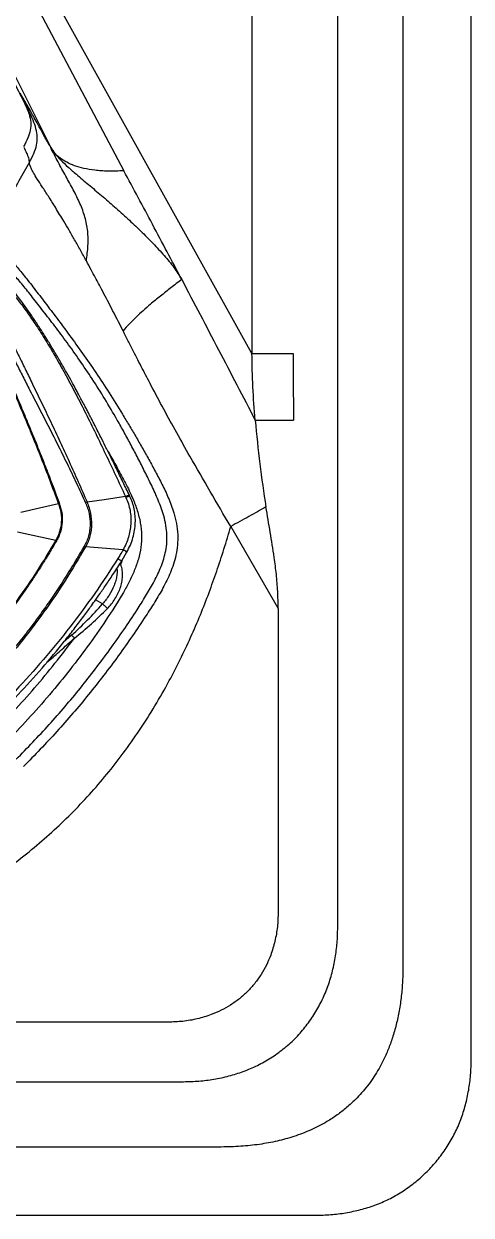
# Model space of a CAD drawing. Extents: x 400 to 501, y 484 to 634.
# Drawn here: x 491.81 to 500.55, y 505.67 to 528.93 of the extents above; entities that cross this region are included whole.
import ezdxf

# ---------------------------------------------------------------- set-up
doc = ezdxf.new("R2010")
doc.units = 0
doc.header["$MEASUREMENT"] = 0
doc.layers.add('1', color=4, linetype='Continuous')
doc.layers.add('DIM', color=3, linetype='Continuous')
doc.layers.add('GEOMETRY', color=3, linetype='Continuous', lineweight=25)

# ---------------------------------------------------------------- blocks, each defined once
blk = doc.blocks.new('2026 GRANDEE')
at = {"layer": '1', "color": 4, "ltscale": 16}
blk.add_open_spline([(47.123, -91.174), (47.221, -91.171), (47.418, -91.165), (47.71, -91.123), (47.998, -91.06), (48.278, -90.97), (48.547, -90.849), (48.802, -90.7), (49.042, -90.525), (49.264, -90.326), (49.463, -90.105), (49.639, -89.865), (49.79, -89.609), (49.913, -89.339), (50.005, -89.058), (50.071, -88.768), (50.114, -88.472), (50.12, -88.273), (50.123, -88.174)], degree=3, knots=[0, 0, 0, 0, 0.062366, 0.124638, 0.186644, 0.248523, 0.310634, 0.37302, 0.435572, 0.498279, 0.561143, 0.623946, 0.686467, 0.748826, 0.811278, 0.874006, 0.936971, 1, 1, 1, 1], dxfattribs=at)
at = {"layer": 'GEOMETRY', "color": 4, "ltscale": 16}
for p, q in [((50.123, -88.174), (50.123, -3)), ((-47.123, -91.174), (47.123, -91.174))]:
    blk.add_line(p, q, dxfattribs=at)
at = {"layer": 'GEOMETRY', "ltscale": 16}
for p, q in [((48.791, -4.882), (48.791, -86.292)), ((45.841, -53.535), (45.841, -74.344)), ((41.576, -67.437), (43.339, -70.778)), ((40.698, -67.903), (41.911, -70.325)), ((43.459, -77.138), (43.45, -77.12)), ((42.078, -77.269), (42.064, -77.274)), ((42.622, -77.251), (42.592, -77.264)), ((41.26, -77.831), (42.011, -77.993)), ((42.589, -78.123), (42.564, -78.108)), ((43.325, -78.178), (42.589, -78.123)), ((43.281, -78.468), (43.306, -78.397)), ((43.298, -78.394), (43.4, -78.22)), ((43.399, -78.219), (43.399, -78.219)), ((43.399, -78.219), (43.399, -78.219)), ((43.399, -78.219), (43.399, -78.219)), ((43.281, -78.468), (43.271, -78.432)), ((42.922, -79.238), (42.783, -79.157)), ((46.353, -79.326), (46.353, -85.254)), ((42.32, -79.845), (42.163, -79.985)), ((41.838, -80.372), (41.896, -80.331)), ((41.884, -80.317), (41.896, -80.331)), ((44.203, -87.404), (38.321, -87.404))]:
    blk.add_line(p, q, dxfattribs=at)
at = {"layer": 'GEOMETRY'}
for p, q in [((47.516, -85.557), (47.516, -52.789)), ((45.426, -77.725), (46.353, -79.326)), ((-4.632, -88.567), (44.506, -88.567)), ((45.241, -89.842), (-5.134, -89.842))]:
    blk.add_line(p, q, dxfattribs=at)
at = {"layer": 'GEOMETRY', "ltscale": 16, "flags": 128}
for points in [[(45.841, -74.344), (43.283, -69.747), (40.725, -65.149)], [(43.372, -77.14), (42.952, -77.202), (42.622, -77.251)], [(41.325, -77.446), (41.694, -77.36), (42.064, -77.275)], [(43.297, -78.393), (43.298, -78.394), (43.298, -78.394)]]:
    blk.add_lwpolyline(points, dxfattribs=at)
at = {"layer": 'GEOMETRY', "ltscale": 16}
blk.add_arc((44.914, -75.627), 3.205, 238.1601, 239.7068, dxfattribs=at)
for points, knots in [([(41.168, -69), (41.198, -69.059), (41.256, -69.176), (41.345, -69.346), (41.426, -69.511), (41.491, -69.669), (41.527, -69.827), (41.519, -69.987), (41.465, -70.147), (41.41, -70.25), (41.38, -70.305)], [0, 0, 0, 0, 0.140981, 0.278695, 0.410233, 0.532351, 0.644596, 0.752675, 0.867878, 1, 1, 1, 1]), ([(41.495, -70.611), (41.525, -70.554), (41.582, -70.447), (41.64, -70.282), (41.654, -70.116), (41.627, -69.952), (41.569, -69.786), (41.491, -69.617), (41.404, -69.441), (41.345, -69.322), (41.315, -69.261)], [0, 0, 0, 0, 0.133026, 0.250586, 0.360723, 0.47325, 0.594001, 0.723564, 0.859679, 1, 1, 1, 1]), ([(42.608, -72.539), (42.62, -72.439), (42.644, -72.246), (42.642, -71.958), (42.587, -71.68), (42.485, -71.412), (42.352, -71.147), (42.203, -70.88), (42.054, -70.605), (41.958, -70.418), (41.911, -70.325)], [0, 0, 0, 0, 0.127412, 0.246509, 0.36278, 0.481992, 0.606654, 0.735928, 0.867615, 1, 1, 1, 1]), ([(41.911, -70.325), (41.936, -70.364), (41.987, -70.443), (42.107, -70.571), (42.25, -70.706), (42.432, -70.864), (42.65, -71.048), (42.902, -71.26), (43.159, -71.481), (43.415, -71.711), (43.666, -71.949), (43.904, -72.189), (44.125, -72.425), (44.317, -72.658), (44.42, -72.821), (44.469, -72.9)], [0, 0, 0, 0, 0.058596, 0.118779, 0.180753, 0.243473, 0.330275, 0.417382, 0.50659, 0.595237, 0.683224, 0.770479, 0.853185, 0.929098, 1, 1, 1, 1]), ([(43.339, -70.778), (43.286, -70.781), (43.183, -70.786), (43.034, -70.787), (42.899, -70.781), (42.738, -70.766), (42.56, -70.736), (42.376, -70.682), (42.219, -70.614), (42.09, -70.531), (41.982, -70.435), (41.935, -70.362), (41.911, -70.325)], [0, 0, 0, 0, 0.082157, 0.158669, 0.229965, 0.297113, 0.422627, 0.541075, 0.65592, 0.769465, 0.883515, 1, 1, 1, 1]), ([(41.495, -70.611), (41.427, -70.733), (41.289, -70.98), (41.067, -71.351), (40.832, -71.727), (40.667, -71.977), (40.584, -72.103)], [0, 0, 0, 0, 0.243003, 0.491873, 0.743604, 1, 1, 1, 1]), ([(42.167, -71.763), (42.112, -71.673), (42.004, -71.493), (41.864, -71.271), (41.741, -71.082), (41.679, -70.986), (41.649, -70.939)], [0, 0, 0, 0, 0.250433, 0.500794, 0.750582, 1, 1, 1, 1]), ([(44.469, -72.9), (44.279, -72.541), (43.905, -71.832), (43.526, -71.126), (43.339, -70.778)], [0, 0, 0, 0, 0.507504, 1, 1, 1, 1]), ([(42.608, -72.539), (42.569, -72.468), (42.49, -72.325), (42.377, -72.126), (42.269, -71.937), (42.201, -71.821), (42.167, -71.763)], [0, 0, 0, 0, 0.24993, 0.499877, 0.749885, 1, 1, 1, 1]), ([(40.584, -72.103), (40.599, -72.104), (40.631, -72.106), (40.68, -72.119), (40.742, -72.152), (40.824, -72.213), (40.93, -72.308), (41.061, -72.44), (41.216, -72.612), (41.392, -72.825), (41.588, -73.075), (41.802, -73.357), (42.033, -73.66), (42.277, -73.988), (42.531, -74.339), (42.79, -74.714), (43.052, -75.112), (43.269, -75.46), (43.442, -75.747), (43.571, -75.965), (43.7, -76.189), (43.829, -76.419), (43.957, -76.656), (44.087, -76.903), (44.213, -77.167), (44.31, -77.423), (44.37, -77.664), (44.395, -77.877), (44.391, -78.086), (44.361, -78.28), (44.312, -78.459), (44.231, -78.675), (44.109, -78.922), (43.945, -79.199), (43.658, -79.645), (43.237, -80.257), (42.655, -81.011), (42.039, -81.735), (41.599, -82.188), (41.38, -82.414)], [0, 0, 0, 0, 0.031039, 0.061601, 0.091778, 0.121954, 0.152218, 0.182857, 0.213954, 0.245578, 0.27773, 0.310089, 0.342593, 0.375047, 0.407501, 0.439858, 0.472034, 0.504142, 0.5201, 0.536029, 0.552136, 0.568411, 0.584894, 0.601816, 0.619559, 0.638386, 0.651468, 0.664615, 0.677315, 0.689231, 0.700376, 0.710977, 0.731034, 0.750302, 0.769653, 0.827369, 0.885239, 0.942777, 1, 1, 1, 1]), ([(41.237, -82.271), (41.454, -82.047), (41.889, -81.599), (42.497, -80.883), (43.071, -80.135), (43.486, -79.529), (43.764, -79.089), (43.92, -78.823), (44.034, -78.591), (44.108, -78.395), (44.153, -78.237), (44.18, -78.068), (44.185, -77.888), (44.164, -77.701), (44.111, -77.472), (44.015, -77.213), (43.885, -76.928), (43.75, -76.656), (43.616, -76.392), (43.482, -76.136), (43.347, -75.887), (43.176, -75.583), (42.968, -75.229), (42.721, -74.838), (42.473, -74.47), (42.228, -74.128), (41.99, -73.81), (41.764, -73.517), (41.556, -73.247), (41.366, -73.009), (41.194, -72.81), (41.044, -72.651), (40.917, -72.531), (40.814, -72.446), (40.734, -72.393), (40.672, -72.366), (40.622, -72.358), (40.59, -72.357), (40.575, -72.357)], [0, 0, 0, 0, 0.058481, 0.117287, 0.176416, 0.235379, 0.255027, 0.274182, 0.293492, 0.303381, 0.313543, 0.324207, 0.335494, 0.347299, 0.359312, 0.37966, 0.399306, 0.418484, 0.437252, 0.455825, 0.474071, 0.492336, 0.524503, 0.556769, 0.589282, 0.621973, 0.654746, 0.687634, 0.720336, 0.752632, 0.784278, 0.815339, 0.845922, 0.876163, 0.906423, 0.93689, 0.968033, 1, 1, 1, 1]), ([(42.786, -72.867), (42.757, -72.814), (42.697, -72.702), (42.639, -72.595), (42.608, -72.539)], [0, 0, 0, 0, 0.470642, 1, 1, 1, 1]), ([(42.905, -73.092), (42.886, -73.055), (42.846, -72.979), (42.806, -72.905), (42.786, -72.867)], [0, 0, 0, 0, 0.488267, 1, 1, 1, 1]), ([(44.469, -72.9), (44.399, -72.955), (44.261, -73.063), (44.055, -73.222), (43.873, -73.371), (43.714, -73.51), (43.579, -73.638), (43.449, -73.769), (43.366, -73.857), (43.323, -73.902)], [0, 0, 0, 0, 0.172926, 0.342307, 0.50664, 0.627424, 0.748315, 0.871881, 1, 1, 1, 1]), ([(44.469, -72.9), (44.709, -73.358), (45.069, -74.044), (45.547, -74.961), (45.786, -75.42), (45.906, -75.65)], [0, 0, 0, 0, 0.499433, 0.749833, 1, 1, 1, 1]), ([(41.15, -73.152), (41.2, -73.212), (41.3, -73.334), (41.47, -73.566), (41.649, -73.829), (41.834, -74.121), (42.022, -74.439), (42.213, -74.78), (42.405, -75.141), (42.597, -75.517), (42.789, -75.907), (42.982, -76.309), (43.176, -76.72), (43.307, -77), (43.372, -77.139)], [0, 0, 0, 0, 0.083648, 0.167746, 0.251461, 0.334457, 0.417447, 0.500935, 0.584376, 0.667337, 0.750217, 0.833366, 0.916826, 1, 1, 1, 1]), ([(43.451, -77.121), (43.408, -77.032), (43.321, -76.854), (43.198, -76.599), (43.083, -76.366), (42.982, -76.163), (42.896, -75.992), (42.824, -75.85), (42.767, -75.736), (42.72, -75.646), (42.681, -75.571), (42.644, -75.499), (42.605, -75.425), (42.562, -75.342), (42.513, -75.251), (42.455, -75.142), (42.384, -75.011), (42.297, -74.852), (42.196, -74.673), (42.083, -74.475), (41.966, -74.277), (41.846, -74.082), (41.727, -73.893), (41.603, -73.702), (41.475, -73.515), (41.346, -73.335), (41.268, -73.234), (41.228, -73.183)], [0, 0, 0, 0, 0.053787, 0.107948, 0.156204, 0.198468, 0.234753, 0.265104, 0.289565, 0.308152, 0.324183, 0.338685, 0.355195, 0.373717, 0.394258, 0.416829, 0.448081, 0.485449, 0.528945, 0.578288, 0.63339, 0.683748, 0.738282, 0.797216, 0.860825, 0.928375, 1, 1, 1, 1]), ([(43.323, -73.902), (43.246, -73.749), (43.104, -73.47), (42.967, -73.21), (42.905, -73.092)], [0, 0, 0, 0, 0.547746, 1, 1, 1, 1]), ([(40.763, -73.442), (40.779, -73.485), (40.81, -73.571), (40.866, -73.72), (40.934, -73.886), (41.015, -74.074), (41.112, -74.285), (41.225, -74.516), (41.349, -74.763), (41.496, -75.05), (41.666, -75.377), (41.854, -75.743), (42.043, -76.116), (42.23, -76.494), (42.414, -76.877), (42.532, -77.135), (42.592, -77.264)], [0, 0, 0, 0, 0.062319, 0.124752, 0.187451, 0.250906, 0.314486, 0.37751, 0.44061, 0.503895, 0.587131, 0.669779, 0.75236, 0.835034, 0.917583, 1, 1, 1, 1]), ([(40.82, -73.374), (40.838, -73.416), (40.874, -73.5), (40.938, -73.644), (41.011, -73.806), (41.096, -73.991), (41.193, -74.199), (41.305, -74.429), (41.426, -74.678), (41.569, -74.97), (41.732, -75.306), (41.912, -75.682), (42.092, -76.067), (42.272, -76.457), (42.449, -76.852), (42.564, -77.118), (42.622, -77.251)], [0, 0, 0, 0, 0.06234, 0.124818, 0.187363, 0.250453, 0.313852, 0.376637, 0.439459, 0.502671, 0.586016, 0.668823, 0.751617, 0.834542, 0.917364, 1, 1, 1, 1]), ([(40.627, -73.616), (40.629, -73.623), (40.642, -73.661), (40.666, -73.733), (40.7, -73.825), (40.736, -73.918), (40.769, -74.01), (40.809, -74.117), (40.859, -74.243), (40.92, -74.388), (40.988, -74.557), (41.06, -74.733), (41.139, -74.924), (41.225, -75.131), (41.318, -75.351), (41.413, -75.579), (41.509, -75.81), (41.606, -76.049), (41.694, -76.267), (41.77, -76.458), (41.835, -76.625), (41.904, -76.804), (41.972, -76.981), (42.03, -77.137), (42.064, -77.229), (42.078, -77.269)], [0, 0, 0, 0, 0.009738, 0.054602, 0.100033, 0.132056, 0.170263, 0.205637, 0.248795, 0.300159, 0.346151, 0.397485, 0.446642, 0.498592, 0.555879, 0.611205, 0.664279, 0.721091, 0.779345, 0.816197, 0.852883, 0.894557, 0.93795, 0.973138, 1, 1, 1, 1]), ([(42.064, -77.275), (42.009, -77.128), (41.901, -76.833), (41.732, -76.398), (41.559, -75.969), (41.386, -75.549), (41.236, -75.194), (41.114, -74.901), (41.016, -74.667), (40.929, -74.445), (40.838, -74.224), (40.761, -74.002), (40.685, -73.795), (40.646, -73.676), (40.627, -73.616)], [0, 0, 0, 0, 0.0993042, 0.1988023, 0.2983848, 0.3983174, 0.4984056, 0.5609173, 0.6237893, 0.6873653, 0.7502551, 0.8333895, 0.9165325, 1, 1, 1, 1]), ([(43.529, -74.306), (43.494, -74.238), (43.425, -74.102), (43.357, -73.969), (43.323, -73.902)], [0, 0, 0, 0, 0.5000415, 1, 1, 1, 1]), ([(43.875, -74.977), (43.816, -74.864), (43.699, -74.638), (43.585, -74.416), (43.529, -74.306)], [0, 0, 0, 0, 0.500393, 1, 1, 1, 1]), ([(45.841, -74.344), (45.882, -74.344), (45.964, -74.344), (46.083, -74.344), (46.198, -74.344), (46.307, -74.344), (46.409, -74.344), (46.5, -74.344), (46.582, -74.344), (46.627, -74.344), (46.649, -74.344)], [0, 0, 0, 0, 0.125001, 0.250001, 0.375, 0.5, 0.625, 0.749999, 0.874999, 1, 1, 1, 1]), ([(45.906, -75.65), (45.888, -75.433), (45.852, -74.999), (45.845, -74.562), (45.841, -74.344)], [0, 0, 0, 0, 0.500015, 1, 1, 1, 1]), ([(46.649, -74.344), (46.649, -74.562), (46.648, -74.997), (46.65, -75.433), (46.651, -75.65)], [0, 0, 0, 0, 0.500909, 1, 1, 1, 1]), ([(45.426, -77.725), (45.292, -77.496), (45.026, -77.04), (44.673, -76.43), (44.371, -75.895), (44.118, -75.435), (43.956, -75.129), (43.875, -74.977)], [0, 0, 0, 0, 0.250663, 0.500223, 0.666771, 0.83346, 1, 1, 1, 1]), ([(45.906, -75.65), (45.932, -75.934), (45.986, -76.502), (46.072, -77.062), (46.115, -77.342)], [0, 0, 0, 0, 0.499936, 1, 1, 1, 1]), ([(45.906, -75.65), (45.944, -75.65), (46.02, -75.65), (46.133, -75.65), (46.239, -75.65), (46.338, -75.65), (46.429, -75.65), (46.512, -75.65), (46.588, -75.65), (46.63, -75.65), (46.651, -75.65)], [0, 0, 0, 0, 0.127259, 0.249661, 0.370412, 0.491805, 0.615206, 0.74117, 0.869616, 1, 1, 1, 1]), ([(43.024, -76.248), (43.038, -76.273), (43.103, -76.386), (43.22, -76.597), (43.375, -76.879), (43.507, -77.152), (43.605, -77.412), (43.666, -77.651), (43.692, -77.893), (43.678, -78.132), (43.627, -78.364), (43.547, -78.588), (43.446, -78.805), (43.267, -79.13), (42.993, -79.553), (42.629, -80.076), (42.243, -80.582), (41.838, -81.073), (41.415, -81.549), (41.118, -81.852), (40.97, -82.004)], [0, 0, 0, 0, 0.0136, 0.061821, 0.111581, 0.161439, 0.198532, 0.235014, 0.27015, 0.304926, 0.339461, 0.374238, 0.409, 0.443861, 0.536398, 0.629192, 0.721983, 0.814677, 0.907337, 1, 1, 1, 1]), ([(43.38, -77.158), (43.397, -77.199), (43.431, -77.28), (43.462, -77.41), (43.478, -77.543), (43.477, -77.676), (43.461, -77.807), (43.43, -77.936), (43.386, -78.06), (43.345, -78.139), (43.324, -78.177)], [0, 0, 0, 0, 0.126237, 0.25247, 0.378246, 0.503559, 0.627704, 0.75127, 0.8765, 1, 1, 1, 1]), ([(43.45, -77.121), (43.45, -77.121), (43.45, -77.119), (43.445, -77.118), (43.436, -77.119), (43.423, -77.121), (43.407, -77.126), (43.39, -77.132), (43.378, -77.137), (43.372, -77.139)], [0, 0, 0, 0, 0.031178, 0.195428, 0.363861, 0.532347, 0.696749, 0.853501, 1, 1, 1, 1]), ([(43.372, -77.14), (43.373, -77.143), (43.376, -77.149), (43.379, -77.155), (43.38, -77.158)], [0, 0, 0, 0, 0.56, 1, 1, 1, 1]), ([(43.458, -77.139), (43.458, -77.138), (43.458, -77.137), (43.454, -77.136), (43.445, -77.136), (43.431, -77.139), (43.415, -77.144), (43.398, -77.15), (43.386, -77.155), (43.38, -77.158)], [0, 0, 0, 0, 0.031019, 0.19544, 0.364039, 0.532637, 0.697059, 0.853714, 1, 1, 1, 1]), ([(43.397, -78.226), (43.421, -78.18), (43.47, -78.089), (43.52, -77.945), (43.552, -77.8), (43.566, -77.657), (43.563, -77.516), (43.543, -77.381), (43.509, -77.255), (43.475, -77.177), (43.459, -77.138)], [0, 0, 0, 0, 0.137333, 0.271888, 0.4017, 0.528712, 0.652593, 0.772878, 0.88874, 1, 1, 1, 1]), ([(42.064, -77.274), (42.082, -77.334), (42.118, -77.452), (42.124, -77.641), (42.097, -77.794), (42.055, -77.911), (42.026, -77.966), (42.011, -77.993)], [0, 0, 0, 0, 0.251367, 0.501784, 0.750726, 0.875561, 1, 1, 1, 1]), ([(42.078, -77.269), (42.097, -77.329), (42.133, -77.45), (42.14, -77.641), (42.112, -77.798), (42.07, -77.918), (42.04, -77.974), (42.025, -78.002)], [0, 0, 0, 0, 0.2506145, 0.5007378, 0.7497474, 0.8748019, 1, 1, 1, 1]), ([(42.592, -77.264), (42.606, -77.298), (42.634, -77.366), (42.671, -77.508), (42.685, -77.654), (42.673, -77.8), (42.651, -77.908), (42.616, -78.012), (42.581, -78.076), (42.564, -78.108)], [0, 0, 0, 0, 0.126001, 0.251619, 0.501189, 0.626193, 0.751176, 0.875146, 1, 1, 1, 1]), ([(42.622, -77.251), (42.636, -77.286), (42.663, -77.356), (42.699, -77.503), (42.713, -77.654), (42.7, -77.804), (42.677, -77.915), (42.642, -78.023), (42.607, -78.09), (42.589, -78.123)], [0, 0, 0, 0, 0.125715, 0.251319, 0.500682, 0.625643, 0.750732, 0.87504, 1, 1, 1, 1]), ([(46.115, -77.342), (46.06, -77.373), (45.953, -77.434), (45.784, -77.529), (45.606, -77.627), (45.486, -77.692), (45.426, -77.725)], [0, 0, 0, 0, 0.259172, 0.508012, 0.751086, 1, 1, 1, 1]), ([(46.353, -79.326), (46.351, -79.215), (46.348, -78.992), (46.32, -78.659), (46.27, -78.273), (46.198, -77.835), (46.143, -77.507), (46.115, -77.342)], [0, 0, 0, 0, 0.165843, 0.331393, 0.498092, 0.748382, 1, 1, 1, 1]), ([(36.69, -86.46), (36.838, -86.417), (37.131, -86.331), (37.561, -86.19), (37.989, -86.037), (38.421, -85.868), (38.857, -85.681), (39.287, -85.478), (39.735, -85.247), (40.198, -84.982), (40.673, -84.681), (41.12, -84.366), (41.54, -84.037), (41.934, -83.697), (42.311, -83.338), (42.669, -82.961), (43.01, -82.566), (43.337, -82.146), (43.652, -81.701), (43.951, -81.228), (44.214, -80.766), (44.445, -80.319), (44.647, -79.89), (44.834, -79.455), (45.003, -79.023), (45.156, -78.595), (45.297, -78.165), (45.383, -77.872), (45.426, -77.725)], [0, 0, 0, 0, 0.035525, 0.070388, 0.104613, 0.140366, 0.177593, 0.214175, 0.250155, 0.29407, 0.337324, 0.380018, 0.420328, 0.460404, 0.500344, 0.540322, 0.580441, 0.620795, 0.663303, 0.706365, 0.750082, 0.785996, 0.822507, 0.859661, 0.895376, 0.929604, 0.96447, 1, 1, 1, 1]), ([(42.011, -77.993), (41.892, -78.193), (41.654, -78.592), (41.258, -79.166), (40.835, -79.718), (40.383, -80.244), (39.901, -80.741), (39.39, -81.206), (38.85, -81.642), (38.285, -82.048), (37.699, -82.427), (37.293, -82.652), (37.09, -82.765)], [0, 0, 0, 0, 0.100345, 0.20059, 0.300906, 0.400755, 0.500092, 0.599382, 0.699069, 0.799349, 0.899659, 1, 1, 1, 1]), ([(42.025, -78.002), (42.017, -78.016), (41.995, -78.053), (41.956, -78.12), (41.91, -78.197), (41.865, -78.273), (41.826, -78.338), (41.788, -78.398), (41.75, -78.46), (41.679, -78.57), (41.577, -78.727), (41.406, -78.979), (41.191, -79.278), (40.913, -79.641), (40.605, -80.013), (40.265, -80.389), (39.879, -80.781), (39.437, -81.185), (38.936, -81.595), (38.47, -81.937), (38.051, -82.219), (37.78, -82.389), (37.601, -82.496), (37.517, -82.546), (37.433, -82.594), (37.351, -82.641), (37.266, -82.689), (37.183, -82.734), (37.125, -82.766), (37.098, -82.78)], [0, 0, 0, 0, 0.007015, 0.018363, 0.033423, 0.04585, 0.056436, 0.065972, 0.076735, 0.087613, 0.12255, 0.157338, 0.219068, 0.281467, 0.354683, 0.427219, 0.500115, 0.591822, 0.685047, 0.779146, 0.840884, 0.903128, 0.916964, 0.930722, 0.945004, 0.958992, 0.971501, 0.986828, 1, 1, 1, 1]), ([(42.564, -78.108), (42.484, -78.244), (42.333, -78.502), (42.106, -78.862), (41.894, -79.177), (41.701, -79.45), (41.53, -79.681), (41.383, -79.872), (41.277, -80.004), (41.208, -80.089), (41.168, -80.137), (41.116, -80.2), (41.048, -80.28), (40.962, -80.38), (40.874, -80.48), (40.725, -80.646), (40.562, -80.82), (40.407, -80.978), (40.338, -81.046), (40.307, -81.076), (40.294, -81.089), (40.288, -81.095), (40.286, -81.097), (40.284, -81.098), (40.284, -81.099), (40.284, -81.099), (40.284, -81.099), (40.284, -81.099), (40.283, -81.099), (40.283, -81.099), (40.283, -81.1), (40.28, -81.103), (40.27, -81.113), (40.247, -81.135), (40.207, -81.173), (40.145, -81.233), (40.055, -81.316), (39.936, -81.425), (39.83, -81.519), (39.747, -81.591), (39.695, -81.635), (39.641, -81.68), (39.585, -81.728), (39.525, -81.777), (39.464, -81.827), (39.4, -81.878), (39.195, -82.041), (38.839, -82.309), (38.319, -82.663), (37.783, -82.997), (37.414, -83.2), (37.23, -83.301)], [0, 0, 0, 0, 0.0624806, 0.1188439, 0.169135, 0.2133519, 0.2514608, 0.2834216, 0.3092362, 0.3186581, 0.3269004, 0.333965, 0.3512421, 0.3688239, 0.3863734, 0.4038926, 0.4576775, 0.481272, 0.4916418, 0.4962024, 0.4982087, 0.4990914, 0.4994797, 0.4996506, 0.4997849, 0.4997849, 0.4997853, 0.4997865, 0.4997911, 0.4998086, 0.4998777, 0.5001521, 0.5012456, 0.5056109, 0.5128815, 0.5230589, 0.5399398, 0.5614084, 0.5874808, 0.5960444, 0.6050105, 0.6143802, 0.6241543, 0.634334, 0.6449202, 0.6559143, 0.6664802, 0.7492156, 0.832806, 0.9163741, 1, 1, 1, 1]), ([(42.589, -78.123), (42.461, -78.341), (42.203, -78.776), (41.777, -79.404), (41.319, -80.008), (40.829, -80.582), (40.308, -81.124), (39.752, -81.632), (39.164, -82.108), (38.547, -82.549), (37.908, -82.96), (37.465, -83.205), (37.244, -83.327)], [0, 0, 0, 0, 0.100262, 0.200594, 0.300842, 0.400493, 0.499762, 0.599107, 0.699009, 0.799378, 0.89967, 1, 1, 1, 1]), ([(42.025, -78.002), (42.023, -78.001), (42.018, -77.998), (42.013, -77.995), (42.011, -77.993)], [0, 0, 0, 0, 0.559961, 1, 1, 1, 1]), ([(43.223, -78.349), (43.075, -78.578), (42.777, -79.036), (42.289, -79.693), (41.773, -80.328), (41.226, -80.937), (40.683, -81.488), (40.151, -81.984), (39.635, -82.429), (39.101, -82.854), (38.55, -83.257), (37.983, -83.64), (37.593, -83.874), (37.398, -83.992)], [0, 0, 0, 0, 0.100069, 0.199912, 0.299747, 0.399786, 0.499827, 0.583023, 0.66622, 0.749552, 0.833045, 0.916507, 1, 1, 1, 1]), ([(37.443, -84.064), (37.521, -84.018), (37.667, -83.932), (37.866, -83.809), (38.032, -83.704), (38.166, -83.616), (38.385, -83.471), (38.81, -83.179), (39.408, -82.73), (40.064, -82.184), (40.638, -81.658), (41.159, -81.136), (41.631, -80.624), (41.998, -80.193), (42.269, -79.854), (42.448, -79.622), (42.585, -79.438), (42.691, -79.293), (42.778, -79.172), (42.884, -79.021), (43.007, -78.84), (43.148, -78.628), (43.246, -78.475), (43.298, -78.394)], [0, 0, 0, 0, 0.033203, 0.061622, 0.085458, 0.10469, 0.120113, 0.181266, 0.292931, 0.392551, 0.492182, 0.576755, 0.661373, 0.745915, 0.78311, 0.819609, 0.85283, 0.866766, 0.884898, 0.907263, 0.933868, 0.964715, 1, 1, 1, 1]), ([(43.325, -78.178), (43.306, -78.21), (43.273, -78.268), (43.239, -78.324), (43.223, -78.349)], [0, 0, 0, 0, 0.560002, 1, 1, 1, 1]), ([(43.325, -78.178), (43.325, -78.178), (43.325, -78.178), (43.325, -78.178), (43.325, -78.178)], [0, 0, 0, 0, 0.56, 1, 1, 1, 1]), ([(43.325, -78.178), (43.336, -78.184), (43.352, -78.193), (43.371, -78.204), (43.384, -78.211), (43.393, -78.216), (43.399, -78.219), (43.399, -78.219), (43.399, -78.219)], [0, 0, 0, 0, 0.285328, 0.439466, 0.597031, 0.754576, 0.908658, 1, 1, 1, 1]), ([(43.399, -78.219), (43.399, -78.219), (43.399, -78.22), (43.393, -78.216), (43.384, -78.211), (43.371, -78.204), (43.352, -78.194), (43.335, -78.184), (43.325, -78.178)], [0, 0, 0, 0, 0.091537, 0.245624, 0.403145, 0.560667, 0.714753, 1, 1, 1, 1]), ([(43.2, -78.539), (43.203, -78.552), (43.21, -78.599), (43.203, -78.68), (43.183, -78.78), (43.138, -78.912), (43.071, -79.039), (42.991, -79.157), (42.945, -79.212), (42.922, -79.238)], [0, 0, 0, 0, 0.051905, 0.183343, 0.316877, 0.452684, 0.726554, 0.864817, 1, 1, 1, 1]), ([(43.019, -79.325), (43.046, -79.296), (43.099, -79.238), (43.166, -79.14), (43.225, -79.035), (43.271, -78.926), (43.303, -78.813), (43.317, -78.698), (43.313, -78.581), (43.292, -78.506), (43.281, -78.468)], [0, 0, 0, 0, 0.123, 0.24808, 0.372602, 0.497608, 0.623274, 0.748848, 0.874633, 1, 1, 1, 1]), ([(43.281, -78.468), (43.273, -78.47), (43.26, -78.473), (43.247, -78.475), (43.242, -78.475)], [0, 0, 0, 0, 0.624363, 1, 1, 1, 1]), ([(42.32, -79.845), (42.425, -79.748), (42.635, -79.554), (42.826, -79.344), (42.922, -79.238)], [0, 0, 0, 0, 0.499397, 1, 1, 1, 1]), ([(42.374, -79.904), (42.486, -79.813), (42.712, -79.629), (42.917, -79.427), (43.019, -79.325)], [0, 0, 0, 0, 0.499093, 1, 1, 1, 1]), ([(42.922, -79.238), (42.93, -79.244), (42.946, -79.257), (42.974, -79.28), (43, -79.304), (43.013, -79.318), (43.019, -79.325)], [0, 0, 0, 0, 0.25, 0.5, 0.75, 1, 1, 1, 1]), ([(40.749, -81.783), (40.894, -81.635), (41.184, -81.339), (41.599, -80.876), (41.998, -80.399), (42.249, -80.069), (42.374, -79.904)], [0, 0, 0, 0, 0.250088, 0.500078, 0.750024, 1, 1, 1, 1]), ([(41.896, -80.331), (41.976, -80.26), (42.135, -80.118), (42.294, -79.975), (42.374, -79.904)], [0, 0, 0, 0, 0.49999, 1, 1, 1, 1]), ([(42.374, -79.904), (42.369, -79.899), (42.36, -79.888), (42.345, -79.872), (42.332, -79.858), (42.324, -79.849), (42.32, -79.845)], [0, 0, 0, 0, 0.25, 0.5, 0.75, 1, 1, 1, 1]), ([(46.353, -85.254), (46.35, -85.35), (46.344, -85.542), (46.294, -85.824), (46.219, -86.075), (46.126, -86.291), (46.021, -86.477), (45.898, -86.649), (45.757, -86.807), (45.599, -86.949), (45.426, -87.072), (45.241, -87.176), (45.024, -87.27), (44.773, -87.345), (44.491, -87.395), (44.3, -87.401), (44.203, -87.404)], [0, 0, 0, 0, 0.084562, 0.168298, 0.251248, 0.313929, 0.375805, 0.43803, 0.49996, 0.561889, 0.624113, 0.685973, 0.748679, 0.831616, 0.915373, 1, 1, 1, 1])]:
    blk.add_open_spline(points, degree=3, knots=knots, dxfattribs=at)
at = {"layer": 'GEOMETRY'}
for points, knots in [([(41.911, -70.325), (41.874, -70.259), (41.802, -70.127), (41.707, -69.955), (41.625, -69.805), (41.555, -69.681), (41.499, -69.58), (41.446, -69.488), (41.402, -69.412), (41.367, -69.352), (41.339, -69.305), (41.323, -69.276), (41.315, -69.261)], [0, 0, 0, 0, 0.083603, 0.167222, 0.250885, 0.334605, 0.418295, 0.501815, 0.626866, 0.751473, 0.876008, 1, 1, 1, 1]), ([(41.386, -70.316), (41.405, -70.356), (41.444, -70.435), (41.478, -70.528), (41.489, -70.584), (41.495, -70.611)], [0, 0, 0, 0, 0.333353, 0.666639, 1, 1, 1, 1]), ([(41.649, -70.939), (41.622, -70.897), (41.569, -70.813), (41.525, -70.726), (41.503, -70.662), (41.498, -70.628), (41.495, -70.611)], [0, 0, 0, 0, 0.250618, 0.500775, 0.751004, 1, 1, 1, 1]), ([(44.506, -88.567), (44.606, -88.564), (44.804, -88.56), (45.1, -88.522), (45.39, -88.46), (45.676, -88.37), (45.95, -88.253), (46.213, -88.106), (46.457, -87.932), (46.681, -87.732), (46.881, -87.508), (47.055, -87.263), (47.202, -87.001), (47.32, -86.726), (47.41, -86.44), (47.471, -86.15), (47.509, -85.855), (47.514, -85.657), (47.516, -85.557)], [0, 0, 0, 0, 0.062696, 0.12413, 0.187121, 0.248957, 0.312054, 0.374322, 0.43733, 0.500027, 0.562722, 0.625721, 0.687967, 0.751077, 0.813564, 0.875897, 0.937331, 1, 1, 1, 1]), ([(48.791, -86.292), (48.789, -86.395), (48.786, -86.597), (48.761, -86.894), (48.72, -87.178), (48.663, -87.45), (48.591, -87.703), (48.505, -87.937), (48.408, -88.153), (48.277, -88.395), (48.102, -88.654), (47.894, -88.89), (47.692, -89.075), (47.506, -89.219), (47.325, -89.337), (47.154, -89.432), (46.995, -89.508), (46.83, -89.577), (46.61, -89.655), (46.331, -89.732), (45.985, -89.795), (45.619, -89.835), (45.369, -89.839), (45.241, -89.842)], [0, 0, 0, 0, 0.054174, 0.106271, 0.156471, 0.204975, 0.252004, 0.294371, 0.335763, 0.376405, 0.438566, 0.499996, 0.54097, 0.582128, 0.623756, 0.654181, 0.684999, 0.716306, 0.748196, 0.807154, 0.868505, 0.932665, 1, 1, 1, 1])]:
    blk.add_open_spline(points, degree=3, knots=knots, dxfattribs=at)

msp = doc.modelspace()

# ---------------------------------------------------------------- block references
at = {"layer": 'DIM'}
msp.add_blockref('2026 GRANDEE', (450.425, 596.84), dxfattribs=at)

doc.saveas('drawing.dxf')
